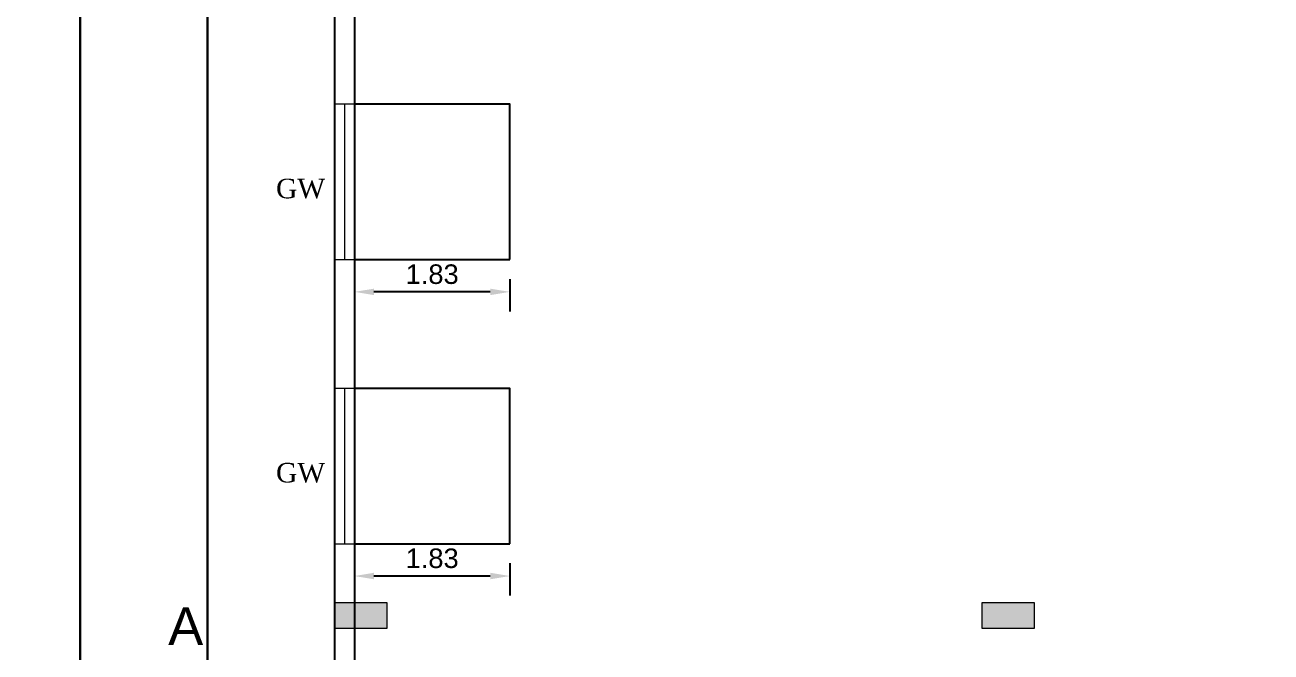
# Model space of a CAD drawing. Header units: metres. Extents: x -1561199 to -1560810, y 43748 to 43956.
# Drawn here: x -1560918.54 to -1560903.87, y 43831.98 to 43839.37 of the extents above; entities that cross this region are included whole.
import ezdxf

# ---------------------------------------------------------------- set-up
doc = ezdxf.new("R2010")
doc.units = ezdxf.units.M
doc.header["$LTSCALE"] = 750
doc.header["$MEASUREMENT"] = 0
doc.header["$PDMODE"] = 35
doc.header["$PDSIZE"] = 50
doc.layers.get('0').update_dxf_attribs({"lineweight": 5, "plot": 0})
doc.layers.get('Defpoints').update_dxf_attribs({"lineweight": 0})
doc.layers.add('BLK_1_COVERED_AREA', color=140, linetype='Continuous', plot=False)
for name, color, linetype in [('BLK_1_FLR_1_BLT_UP_AREA', 1, 'Continuous'), ('BLK_1_FLR_1_CARPET_AREA', 10, 'Continuous'), ('BLK_1_FLR_1_REGULAR_ROOM_1', 117, 'Continuous'), ('BLK_1_FLR_1_ROOM_1_LIGHT_VENTILATION_1', 7, 'Continuous')]:
    doc.layers.add(name, color=color, linetype=linetype)
doc.layers.add('column', color=242, linetype='Continuous', lineweight=25)
doc.styles.add('S', font='swiss.ttf')
doc.styles.get("Standard").update_dxf_attribs({"font": 'arial.ttf'})
doc.dimstyles.new('METRIC', dxfattribs={"dimtxt": 0.45, "dimasz": 0.25, "dimexe": 0.15, "dimexo": 0.15, "dimgap": 0.15, "dimtad": 1, "dimzin": 0, "dimdsep": 46, "dimtxsty": 'S', "dimcen": 0, "dimclrd": 1, "dimclre": 1, "dimclrt": 5, "dimadec": 0, "dimazin": 2, "dimtfac": 1, "dimtix": 1, "dimtofl": 0, "dimtmove": 1, "dimatfit": 0, "dimfxl": 0, "dimtolj": 1, "dimtzin": 0, "dimarcsym": 0})
doc.dimstyles.new('STANDARD$0', dxfattribs={"dimscale": 0, "dimtxt": 9, "dimasz": 2, "dimexe": 2, "dimexo": 1, "dimgap": 0.5, "dimtad": 1, "dimdec": 1, "dimzin": 0, "dimdsep": 46, "dimlunit": 4, "dimtxsty": 'Standard', "dimblk1": 'ARCHTICK', "dimblk2": 'ARCHTICK', "dimsah": 1, "dimcen": 0, "dimdle": 1.5, "dimclrd": 1, "dimclre": 1, "dimclrt": 4, "dimadec": 0, "dimazin": 0, "dimtfac": 0.3, "dimtdec": 1, "dimtix": 1, "dimtmove": 0, "dimatfit": 3, "dimldrblk": 'ARCHTICK', "dimfxl": 0, "dimfrac": 2, "dimtolj": 1, "dimtzin": 0, "dimarcsym": 0})

# ---------------------------------------------------------------- blocks, each defined once
blk = doc.blocks.new('qwegwegwegwegwegwegwg')
at = {"layer": 'column', "lineweight": -2}
h = blk.add_hatch(color=256, dxfattribs=at)
h.dxf.hatch_style = 1
h.paths.add_polyline_path([(0, 0), (12, 0), (12, -24), (0, -24)])
blk.add_lwpolyline([(0, 0), (12, 0), (12, -24), (0, -24)], close=True, dxfattribs=at)
blk = doc.blocks.new('*D67')
at = {"color": 0, "lineweight": -2}
for p, q in [((-1560916.242, 43841.731), (-1560916.542, 43841.731)), ((-1560916.392, 43812.284), (-1560916.392, 43841.481)), ((-1560916.242, 43812.034), (-1560916.542, 43812.034))]:
    blk.add_line(p, q, dxfattribs=at)
at = {"color": 0}
for points in [[(-1560916.434, 43841.481), (-1560916.351, 43841.481), (-1560916.392, 43841.731)], [(-1560916.434, 43812.284), (-1560916.351, 43812.284), (-1560916.392, 43812.034)]]:
    blk.add_solid(points, dxfattribs=at)
at = {"layer": 'Defpoints', "color": 0}
for p in [(-1560916.392, 43841.731), (-1560914.282, 43841.731), (-1560914.283, 43812.034)]:
    blk.add_point(p, dxfattribs=at)
at = {"color": 0, "lineweight": -2, "insert": (-1560916.671, 43826.882), "char_height": 0.25, "attachment_point": 5, "rotation": 90, "style": 'S'}
blk.add_mtext('\\A1;29.70 m', dxfattribs=at)
blk = doc.blocks.new('*D68')
at = {"color": 0, "lineweight": -2}
for p, q in [((-1560917.742, 43841.96), (-1560918.042, 43841.96)), ((-1560917.892, 43812.054), (-1560917.892, 43841.71)), ((-1560917.742, 43811.804), (-1560918.042, 43811.804))]:
    blk.add_line(p, q, dxfattribs=at)
at = {"color": 0}
for points in [[(-1560917.934, 43841.71), (-1560917.851, 43841.71), (-1560917.892, 43841.96)], [(-1560917.934, 43812.054), (-1560917.851, 43812.054), (-1560917.892, 43811.804)]]:
    blk.add_solid(points, dxfattribs=at)
at = {"layer": 'Defpoints', "color": 0}
for p in [(-1560917.892, 43841.96), (-1560914.662, 43841.96), (-1560914.892, 43811.804)]:
    blk.add_point(p, dxfattribs=at)
at = {"color": 0, "lineweight": -2, "insert": (-1560918.171, 43826.882), "char_height": 0.25, "attachment_point": 5, "rotation": 90, "style": 'S'}
blk.add_mtext('\\A1;30.16 m', dxfattribs=at)
blk = doc.blocks.new('*D353')
at = {"layer": 'BLK_1_FLR_1_ROOM_1_LIGHT_VENTILATION_1', "color": 0, "lineweight": -2}
for p, q in [((-1560914.662, 43833.026), (-1560914.662, 43832.646)), ((-1560912.832, 43833.026), (-1560912.832, 43832.646)), ((-1560913.062, 43832.876), (-1560914.432, 43832.876))]:
    blk.add_line(p, q, dxfattribs=at)
at = {"layer": 'BLK_1_FLR_1_ROOM_1_LIGHT_VENTILATION_1', "color": 0}
for points in [[(-1560914.432, 43832.915), (-1560914.432, 43832.838), (-1560914.662, 43832.876)], [(-1560913.062, 43832.915), (-1560913.062, 43832.838), (-1560912.832, 43832.876)]]:
    blk.add_solid(points, dxfattribs=at)
at = {"layer": 'Defpoints', "color": 0}
for p in [(-1560914.662, 43833.256), (-1560912.832, 43833.256), (-1560914.662, 43832.876)]:
    blk.add_point(p, dxfattribs=at)
at = {"layer": 'BLK_1_FLR_1_ROOM_1_LIGHT_VENTILATION_1', "color": 0, "lineweight": -2, "insert": (-1560913.747, 43833.084), "char_height": 0.23, "attachment_point": 5, "rotation": 360}
blk.add_mtext('\\A1;1.83', dxfattribs=at)
blk = doc.blocks.new('*D354')
at = {"layer": 'BLK_1_FLR_1_ROOM_1_LIGHT_VENTILATION_1', "color": 0, "lineweight": -2}
for p, q in [((-1560914.662, 43836.372), (-1560914.662, 43835.993)), ((-1560912.832, 43836.372), (-1560912.832, 43835.993)), ((-1560913.062, 43836.223), (-1560914.432, 43836.223))]:
    blk.add_line(p, q, dxfattribs=at)
at = {"layer": 'BLK_1_FLR_1_ROOM_1_LIGHT_VENTILATION_1', "color": 0}
for points in [[(-1560914.432, 43836.261), (-1560914.432, 43836.185), (-1560914.662, 43836.223)], [(-1560913.062, 43836.261), (-1560913.062, 43836.185), (-1560912.832, 43836.223)]]:
    blk.add_solid(points, dxfattribs=at)
at = {"layer": 'Defpoints', "color": 0}
for p in [(-1560914.662, 43836.602), (-1560912.832, 43836.602), (-1560914.662, 43836.223)]:
    blk.add_point(p, dxfattribs=at)
at = {"layer": 'BLK_1_FLR_1_ROOM_1_LIGHT_VENTILATION_1', "color": 0, "lineweight": -2, "insert": (-1560913.747, 43836.43), "char_height": 0.23, "attachment_point": 5, "rotation": 360}
blk.add_mtext('\\A1;1.83', dxfattribs=at)

msp = doc.modelspace()

# ---------------------------------------------------------------- linework, layer by layer
at = {"color": 0, "lineweight": -2}
for p, q in [((-1560917.89224, 43841.95964, -1984.36387), (-1560917.89224, 43811.80395, -2250.09484)), ((-1560916.39224, 43841.95964, -1984.36387), (-1560916.39224, 43811.80395, -2250.09484))]:
    msp.add_line(p, q, dxfattribs=at)
at = {"color": 1}
for p, q in [((-1560914.89224, 43841.95964, -1106.17743), (-1560914.89224, 43818.79204, -1053.47317)), ((-1560914.89224, 43841.95964, -2224.94375), (-1560914.89224, 43819.00697, -1487.64479)), ((-1560914.66084, 43841.65018, -1182.79376), (-1560914.66084, 43832.56511, -2251.29486)), ((-1560914.66224, 43832.25999, -2224.94375), (-1560914.66224, 43818.70835, -1482.12279))]:
    msp.add_line(p, q, dxfattribs=at)
for p, q in [((-1560914.66239, 43838.43244, -1487.64479), (-1560914.89239, 43838.43244, -1487.64479)), ((-1560914.89239, 43838.43244, -1487.64479), (-1560914.89239, 43836.60244, -1487.64479)), ((-1560914.77739, 43836.60244, -1487.64479), (-1560914.77739, 43838.43244, -1487.64479)), ((-1560914.66239, 43836.60244, -1487.64479), (-1560914.66239, 43838.43244, -1487.64479)), ((-1560914.89239, 43836.60244, -1487.64479), (-1560914.66239, 43836.60244, -1487.64479)), ((-1560914.66239, 43835.08581, -1487.64479), (-1560914.89239, 43835.08581, -1487.64479)), ((-1560914.89239, 43835.08581, -1487.64479), (-1560914.89239, 43833.25581, -1487.64479)), ((-1560914.77739, 43833.25581, -1487.64479), (-1560914.77739, 43835.08581, -1487.64479)), ((-1560914.66239, 43833.25581, -1487.64479), (-1560914.66239, 43835.08581, -1487.64479)), ((-1560914.89239, 43833.25581, -1487.64479), (-1560914.66239, 43833.25581, -1487.64479)), ((-1560906.65785, 43832.5651, -2251.29486), (-1560906.65785, 43832.25997, -2251.29486))]:
    msp.add_line(p, q)
at = {"layer": 'BLK_1_COVERED_AREA', "color": 140, "linetype": 'Continuous', "elevation": -1487.64479}
msp.add_lwpolyline([(-1560903.86593, 43844.98424), (-1560903.86593, 43841.95964), (-1560891.42224, 43841.95964), (-1560891.42224, 43811.80395), (-1560914.89239, 43811.80395), (-1560914.89224, 43841.95964), (-1560909.15207, 43841.95964), (-1560909.15207, 43844.98424)], close=True, dxfattribs=at)
at = {"layer": 'BLK_1_FLR_1_BLT_UP_AREA', "color": 13, "linetype": 'Continuous', "elevation": -2251.29486}
msp.add_lwpolyline([(-1560903.86593, 43844.98424), (-1560903.86593, 43841.95964), (-1560891.42224, 43841.95964), (-1560891.42224, 43811.80395), (-1560914.89239, 43811.80395), (-1560914.89224, 43841.95964), (-1560909.15207, 43841.95964), (-1560909.15207, 43844.98424)], close=True, dxfattribs=at)
at = {"layer": 'BLK_1_FLR_1_CARPET_AREA', "color": 13, "linetype": 'Continuous', "elevation": -1466.575}
msp.add_lwpolyline([(-1560891.65224, 43826.63045), (-1560891.65224, 43841.73104), (-1560914.66084, 43841.73104), (-1560914.66084, 43812.03395), (-1560906.88785, 43812.03395), (-1560906.88785, 43818.72685), (-1560895.83084, 43818.72685), (-1560895.83084, 43826.63045)], close=True, dxfattribs=at)
at = {"layer": 'BLK_1_FLR_1_REGULAR_ROOM_1', "color": 2, "elevation": -1466.575}
msp.add_lwpolyline([(-1560891.65224, 43826.63045), (-1560891.65224, 43841.73104), (-1560914.66084, 43841.73104), (-1560914.66084, 43812.03395), (-1560906.88785, 43812.03395), (-1560906.88785, 43818.72685), (-1560895.83084, 43818.72685), (-1560895.83084, 43826.63045)], close=True, dxfattribs=at)
at = {"layer": 'BLK_1_FLR_1_ROOM_1_LIGHT_VENTILATION_1', "color": 2, "lineweight": -2, "elevation": -2224.94375}
for points in [[(-1560912.83224, 43836.60244), (-1560912.83224, 43838.43244), (-1560914.66224, 43838.43244), (-1560914.66224, 43836.60244)], [(-1560912.83224, 43833.25581), (-1560912.83224, 43835.08581), (-1560914.66224, 43835.08581), (-1560914.66224, 43833.25581)]]:
    msp.add_lwpolyline(points, close=True, dxfattribs=at)

# ---------------------------------------------------------------- block references
at = {"xscale": 0.025427, "yscale": 0.025427, "zscale": 0.025427, "rotation": 270}
for p in [(-1560914.28204, 43832.56511, -2251.29486), (-1560906.65785, 43832.5651, -2251.29486)]:
    msp.add_blockref('qwegwegwegwegwegwegwg', p, dxfattribs=at)

# ---------------------------------------------------------------- texts
at = {"color": 0}
msp.add_text('A', height=0.44412, dxfattribs=at).set_placement((-1560916.85679, 43832.06318, -1901.74521))
at = {"char_height": 0.23, "width": 1.6153676, "attachment_point": 1}
for insert in [(-1560915.58602, 43837.55528, 416.94375), (-1560915.58602, 43834.20865, 416.94375)]:
    msp.add_mtext('{\\fBookman Old Style|b0|i0|c0|p18;GW}', dxfattribs=dict(at, insert=insert))

# ---------------------------------------------------------------- dimensions: what is measured, and where the dimension line sits
at = {"color": 0, "lineweight": -2}
for base, p1, p2, picture, middle in [((-1560917.89224, 43841.95964, -1487.64479), (-1560914.89239, 43811.80395, -1487.64479), (-1560914.66224, 43841.95964, -1487.64479), '*D68', (-1560918.17072, 43826.8818, -1487.64479)), ((-1560916.39224, 43841.73104, -1487.64479), (-1560914.28279, 43812.03395, -1487.64479), (-1560914.28214, 43841.73104, -1487.64479), '*D67', (-1560916.67072, 43826.8825, -1487.64479))]:
    dim = msp.add_linear_dim(base=base, p1=p1, p2=p2, angle=270, dimstyle='METRIC', override={"dimtxt": 0.25, "dimpost": ' m', "dimclrd": 0, "dimclre": 0, "dimclrt": 0}, dxfattribs=at)
    dim.commit()
    dim.dimension.update_dxf_attribs({"geometry": picture, "text_midpoint": middle})
at = {"layer": 'BLK_1_FLR_1_ROOM_1_LIGHT_VENTILATION_1', "color": 232, "lineweight": -2}
for p1, p2, picture, middle in [((-1560912.83224, 43836.60244, -2224.94375), (-1560914.66224, 43836.60244, -2224.94375), '*D354', (-1560913.74724, 43836.4304, -2224.94375)), ((-1560912.83224, 43833.25581, -2224.94375), (-1560914.66224, 43833.25581, -2224.94375), '*D353', (-1560913.74724, 43833.08378, -2224.94375))]:
    dim = msp.add_aligned_dim(p1=p1, p2=p2, distance=0.37955, dimstyle='STANDARD$0', override={"dimscale": 1, "dimtxt": 0.23, "dimasz": 0.23, "dimexe": 0.23, "dimexo": 0.23, "dimgap": 0.09, "dimdec": 2, "dimlunit": 2, "dimsah": 0, "dimcen": 0.09, "dimdle": 0, "dimclrd": 0, "dimclre": 0, "dimclrt": 0, "dimtfac": 1, "dimtdec": 2, "dimtix": 0, "dimtofl": 0, "dimfxl": 0.23, "dimfxlon": 1, "dimfrac": 0}, dxfattribs=at)
    dim.commit()
    dim.dimension.update_dxf_attribs({"geometry": picture, "text_midpoint": middle})

doc.saveas('drawing.dxf')
